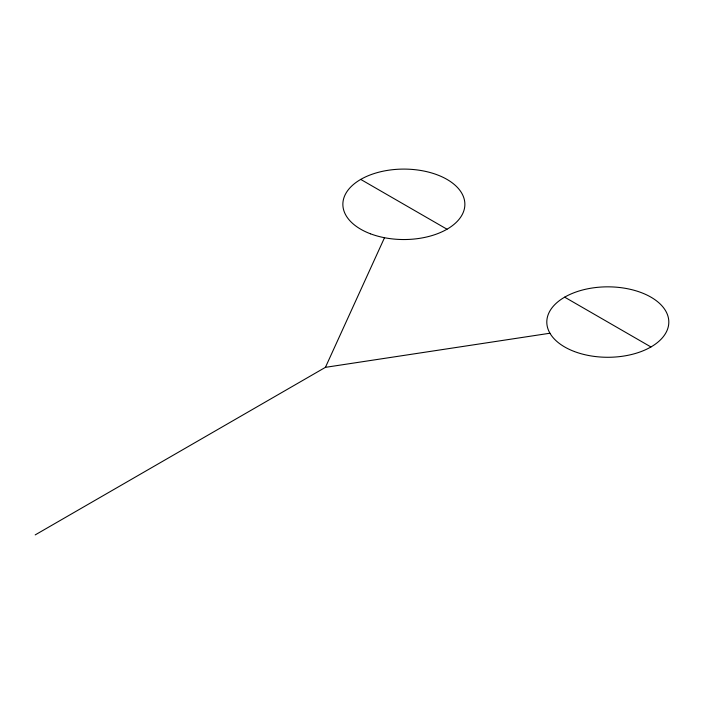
<?xml version="1.0" encoding="UTF-8"?>
<svg xmlns="http://www.w3.org/2000/svg" width="704" height="704" viewBox="0 0 704 704"><rect width="100%" height="100%" fill="white"/><g stroke="black" fill="none" stroke-linecap="round" stroke-linejoin="round"><path stroke-width="1.06" d="M35.2 534.899L325.424 367.347L384.507 237.714M325.424 367.347L549.947 333.23M360.721 179.406L447.005 229.222M564.661 297.15L650.945 346.966M574.446 351.551A61.01 35.226 0 0 0 668.721 323.99A61.01 35.226 0 0 0 580.237 290.638A61.01 35.226 0 0 0 574.446 351.551M370.506 233.807A61.01 35.226 0 0 0 464.781 206.246A61.01 35.226 0 0 0 376.297 172.894A61.01 35.226 0 0 0 370.506 233.807"/></g></svg>
